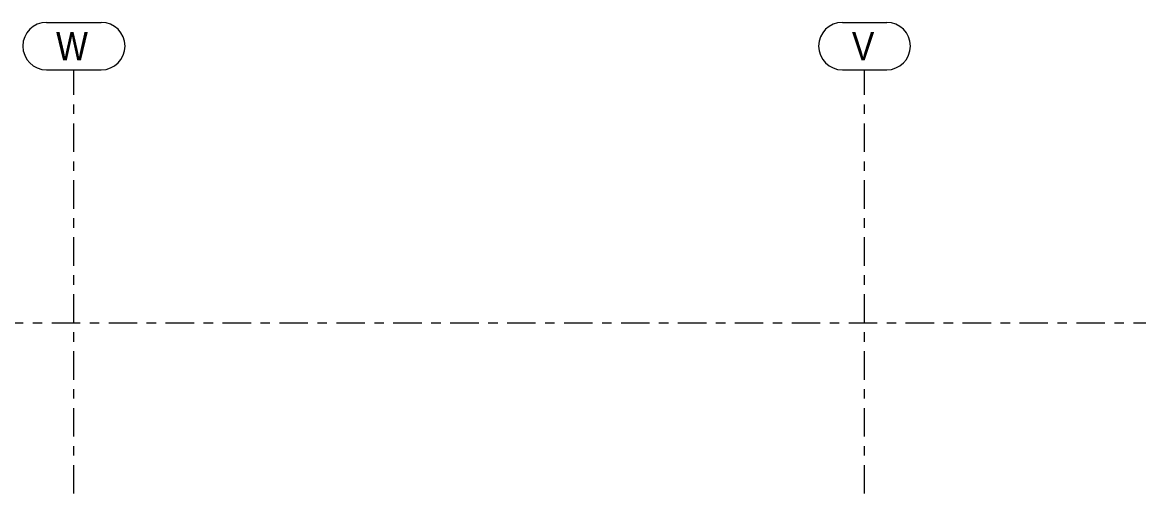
# Model space of a CAD drawing. Header units: millimetres. Extents: x -49 to 773, y -77 to 497.
# Drawn here: x 52.9 to 170.6, y 262 to 311.1 of the extents above; entities that cross this region are included whole.
import ezdxf

# ---------------------------------------------------------------- set-up
doc = ezdxf.new("R2010")
doc.units = ezdxf.units.MM
for name, pattern in [('XKITLINE00', [0]), ('XKITLINE02', [4, 2, -2]), ('XKITLINE03', [6, 3, -1, 1, -1])]:
    doc.linetypes.add(name, pattern=pattern)
doc.layers.add('Part', color=2, linetype='Continuous', lineweight=0)
doc.layers.add('S-grid', color=1, linetype='Continuous', lineweight=0)
doc.styles.add('ARIAL', font='ARIAL.TTF')

# ---------------------------------------------------------------- blocks, each defined once
blk = doc.blocks.new('*A958')
at = {"layer": 'S-grid', "color": 1, "linetype": 'XKITLINE03', "lineweight": 0}
blk.add_line((-10, 279.44), (252.7, 279.44), dxfattribs=at)
blk = doc.blocks.new('*A1009')
at = {"layer": 'S-grid', "color": 1, "linetype": 'XKITLINE03', "lineweight": 0}
blk.add_line((141.67, 165.46), (141.67, 306.1), dxfattribs=at)
at = {"layer": 'S-grid', "color": 3, "style": 'ARIAL', "width": 0.85}
blk.add_text('V', height=3, dxfattribs=at).set_placement((140.33, 307.1))
blk = doc.blocks.new('*A1010')
at = {"layer": 'S-grid', "color": 1, "linetype": 'XKITLINE03', "lineweight": 0}
blk.add_line((58.33, 165.46), (58.33, 306.1), dxfattribs=at)
at = {"layer": 'S-grid', "color": 3, "style": 'ARIAL', "width": 0.85}
blk.add_text('W', height=3, dxfattribs=at).set_placement((56.45, 307.1))
blk = doc.blocks.new('*A1122')
at = {"layer": 'S-grid', "color": 1, "linetype": 'XKITLINE00', "lineweight": 0}
for p, q in [((55.45, 311.1), (61.22, 311.1)), ((55.45, 306.1), (61.22, 306.1))]:
    blk.add_line(p, q, dxfattribs=at)
for centre, start, end in [((55.45, 308.6), 90, 270), ((61.22, 308.6), 270, 90)]:
    blk.add_arc(centre, 2.5, start, end, dxfattribs=at)
blk = doc.blocks.new('*A1161')
at = {"layer": 'Part', "color": 2, "linetype": 'XKITLINE00', "lineweight": 0}
for p, q in [((239.12, 268.05), (139.84, 257.58)), ((239.13, 267.94), (139.97, 257.48)), ((239.46, 264.84), (236.7, 264.55)), ((236.37, 264.52), (150.51, 255.46)), ((236.38, 264.41), (150.53, 255.35)), ((239.47, 264.73), (236.71, 264.44)), ((150.18, 255.42), (143.87, 254.76)), ((150.19, 255.32), (144, 254.66))]:
    blk.add_line(p, q, dxfattribs=at)
at = {"layer": 'Part', "color": 7, "linetype": 'XKITLINE02', "lineweight": 0}
for p, q in [((239.47, 264.73), (239.12, 268.05)), ((236.7, 264.55), (236.37, 264.52)), ((236.71, 264.44), (236.38, 264.41)), ((144, 254.66), (139.84, 257.58)), ((150.51, 255.46), (150.18, 255.42)), ((150.53, 255.35), (150.19, 255.32))]:
    blk.add_line(p, q, dxfattribs=at)
blk = doc.blocks.new('*A1219')
at = {"layer": 'S-grid', "color": 1, "linetype": 'XKITLINE00', "lineweight": 0}
for p, q in [((139.33, 311.1), (144, 311.1)), ((139.33, 306.1), (144, 306.1))]:
    blk.add_line(p, q, dxfattribs=at)
for centre, start, end in [((139.33, 308.6), 90, 270), ((144, 308.6), 270, 90)]:
    blk.add_arc(centre, 2.5, start, end, dxfattribs=at)

msp = doc.modelspace()

# ---------------------------------------------------------------- block references
at = {"lineweight": 0}
for name in ['*A1122', '*A1219', '*A1010', '*A1009', '*A958', '*A1161']:
    msp.add_blockref(name, (0, 0), dxfattribs=at)

doc.saveas('drawing.dxf')
